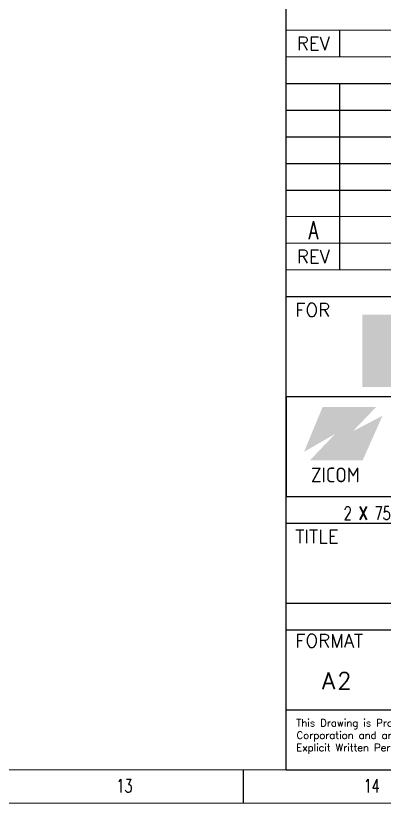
# Model space of a CAD drawing. Header units: inches. Extents: x 19 to 1016051, y 34 to 210034.
# Drawn here: x 224239 to 251884, y 34 to 59105 of the extents above; entities that cross this region are included whole.
import ezdxf
from ezdxf.enums import TextEntityAlignment as Align

# ---------------------------------------------------------------- set-up
doc = ezdxf.new("R2010")
doc.units = ezdxf.units.IN
doc.header["$MEASUREMENT"] = 0
doc.layers.add('Dimension', color=7, linetype='Continuous')
doc.layers.add('TEG BORDER', color=7, linetype='Continuous')
doc.layers.add('Layout', color=6, linetype='Continuous', lineweight=20)
doc.styles.add('1', font='isocp.shx')
doc.styles.add('HZTXT', font='txt_qlt.shx', dxfattribs={"width": 0.7, "bigfont": 'hztxt.shx'})
doc.styles.add('TEG BORDER', font='txt_qlt.shx', dxfattribs={"width": 0.7, "bigfont": 'hztxt.shx'})

# ---------------------------------------------------------------- blocks, each defined once
blk = doc.blocks.new('BGFCL LOGO')
at = {"layer": 'TEG BORDER', "true_color": 0x208000}
h = blk.add_hatch(color=86, dxfattribs=at)
h.dxf.hatch_style = 1
h.paths.add_polyline_path([(-3.31, 4.65, -0.3364), (2.71, 2.93, -0.250293), (3.33, -2.75, -0.115757), (2.01, -5.01, -0.015601), (2, -5.33), (5.62, -5.33), (5.62, 5.56), (-5.16, 5.56), (-5.16, -5.33), (-1.15, -5.33, -0.422857), (-2.28, -1.04), (-1.92, -0.6, 0.077855), (-0.93, 1.08, 0.501674)])
h.paths.add_polyline_path([(-0.38, -1.74), (-0.38, -2.98, -0.544237), (0.13, -4.2, -0.111771), (-0.61, -4.84), (-0.61, 0.45), (-1.01, 0.45), (-1.01, -5.33), (-0.51, -5.33, 0.705169)], flags=17)
at = {"layer": 'TEG BORDER', "true_color": 0xf9d406}
h = blk.add_hatch(color=40, dxfattribs=at)
h.dxf.hatch_style = 1
h.paths.add_polyline_path([(2.71, 2.93, 0.3364), (-3.31, 4.65, -0.501674), (-0.93, 1.08, -0.077855), (-1.92, -0.6), (-2.28, -1.04, 0.422857), (-1.15, -5.33), (-1.01, -5.33), (-1.01, 0.45), (-0.61, 0.45), (-0.61, -4.84, 0.111771), (0.13, -4.2, 0.544237), (-0.38, -2.98), (-0.38, -1.74, -0.705169), (-0.51, -5.33), (1.56, -5.33, 0.232253), (0.32, -1.88, -0.645373), (1.43, 0.43), (1.43, -0.74, 0.666027), (0.98, -1.97, -0.15986), (2.01, -5.01, 0.115757), (3.33, -2.75, 0.250293)])
at = {"layer": 'TEG BORDER', "true_color": 0xfa0505}
h = blk.add_hatch(color=1, dxfattribs=at)
h.dxf.hatch_style = 1
h.paths.add_polyline_path([(1.43, 0.43, 0.645373), (0.32, -1.88, -0.232253), (1.56, -5.33), (2, -5.33, 0.175899), (0.98, -1.97, -0.666027), (1.43, -0.74)])
blk = doc.blocks.new('ZICOM LOGO')
at = {"layer": 'TEG BORDER', "true_color": 0xff3333}
blk.add_hatch(color=20, dxfattribs=at).paths.add_polyline_path([(6.2, 2.8), (3.23, -3.89), (-4.69, -3.89), (-0.9, 0.07), (-5.56, -2.61), (-2.77, 4.14), (5.27, 4.14), (1.77, 0.48)])
at = {"layer": 'TEG BORDER', "color": 172, "style": '1'}
blk.add_text('ZICOM', height=2.215, dxfattribs=at).set_placement((-4.51, -7.18))

msp = doc.modelspace()

# ---------------------------------------------------------------- linework, layer by layer
at = {"linetype": 'Continuous', "lineweight": 9}
msp.add_line((2519, 2534), (244519, 2534), dxfattribs=at)
for p, q in [((241331, 34), (241331, 2534)), ((244519, 2534), (294519, 2534))]:
    msp.add_line(p, q)
at = {"color": 5, "lineweight": 15}
msp.add_lwpolyline([(19, 210034), (297019, 210034), (297019, 34), (19, 34)], close=True, dxfattribs=at)
at = {"lineweight": 9}
msp.add_lwpolyline([(2519, 207534), (294519, 207534), (294519, 2534), (2519, 2534)], close=True, dxfattribs=at)
at = {"layer": 'Dimension', "color": 9, "lineweight": 9}
msp.add_line((244519, 2534), (195440, 2534), dxfattribs=at)
at = {"layer": 'TEG BORDER'}
for p, q in [((244519, 58034), (244519, 207534)), ((244519, 2534), (244519, 58034)), ((248519, 58034), (248519, 56034)), ((244519, 54034), (294519, 54034)), ((248519, 54034), (248519, 40034)), ((244519, 52034), (294519, 52034)), ((244519, 50034), (294519, 50034)), ((244519, 48034), (294519, 48034)), ((244519, 46034), (294519, 46034)), ((244519, 38034), (294519, 38034)), ((244519, 30534), (244519, 23034)), ((244519, 23034), (294519, 23034)), ((244519, 21034), (294519, 21034)), ((244519, 15034), (294519, 15034)), ((244519, 13034), (294519, 13034)), ((244519, 7034), (294519, 7034)), ((244519, 7034), (294519, 7034))]:
    msp.add_line(p, q, dxfattribs=at)
at = {"layer": 'TEG BORDER', "lineweight": 15}
for p, q in [((244519, 58034), (294519, 58034)), ((244519, 56034), (294519, 56034)), ((244519, 44034), (294519, 44034)), ((244519, 44034), (294519, 44034)), ((244519, 42034), (294519, 42034)), ((244519, 40034), (294519, 40034))]:
    msp.add_line(p, q, dxfattribs=at)
at = {"layer": 'TEG BORDER', "color": 0}
msp.add_line((244519, 30534), (294519, 30534), dxfattribs=at)

# ---------------------------------------------------------------- block references
at = {"xscale": 499.9999999999999, "yscale": 499.9999999999999, "zscale": 499.9999999999999}
for name, p in [('BGFCL LOGO', (252813, 33912)), ('ZICOM LOGO', (248649, 27699))]:
    msp.add_blockref(name, p, dxfattribs=at)

# ---------------------------------------------------------------- texts
at = {"char_height": 1000, "width": 1000, "attachment_point": 7, "style": 'TEG BORDER'}
for s, insert in [('13', (231792, 831)), ('\\pi-16.667;14', (250355, 831))]:
    msp.add_mtext(s, dxfattribs=dict(at, insert=insert))
at = {"layer": 'Layout', "color": 0, "style": 'HZTXT', "width": 0.7}
msp.add_text('A', height=1350, dxfattribs=at).set_placement((246566, 42349), align=Align.CENTER)
at = {"layer": 'TEG BORDER', "style": 'TEG BORDER'}
for s, height, p in [('REV', 1000, (245319, 56534)), ('REV', 1000, (245319, 40534)), (' FOR', 1000, (244519, 36534)), (' TITLE', 1000, (244519, 19534)), (' FORMAT', 1000, (244519, 11725)), ('A', 1250, (247231, 8600)), ('2', 1250, (248356, 8600))]:
    msp.add_text(s, height=height, dxfattribs=at).set_placement(p)
at = {"layer": 'TEG BORDER', "color": 7, "style": 'TEG BORDER'}
for s, p in [('This Drawing is Property of Consortium of ZICOM Equipment Pte Ltd., & Sinopec Petroleum Engineering', (245285, 5782)), ('Corporation and any Information, contained in this Drawing will not be Reproduced, Disclosed to others without', (245311, 4859)), ('Explicit Written Permission from ZICOM Equipment Pte Ltd., & Sinopec Petroleum Engineering Corporation.', (245285, 3935))]:
    msp.add_text(s, height=551, dxfattribs=at).set_placement(p)
at = {"layer": 'TEG BORDER', "lineweight": 25, "insert": (244519, 22034), "char_height": 1000, "width": 50000, "attachment_point": 4, "style": 'TEG BORDER'}
msp.add_mtext('\\pi4324.9,t8619.3;2 {\\H1.5x;x\\H0.66667x; 75  MMSCFD TEG DEHYDRATION TYPE  NATURAL GAS PROCESS PLANT}', dxfattribs=at)

doc.saveas('drawing.dxf')
